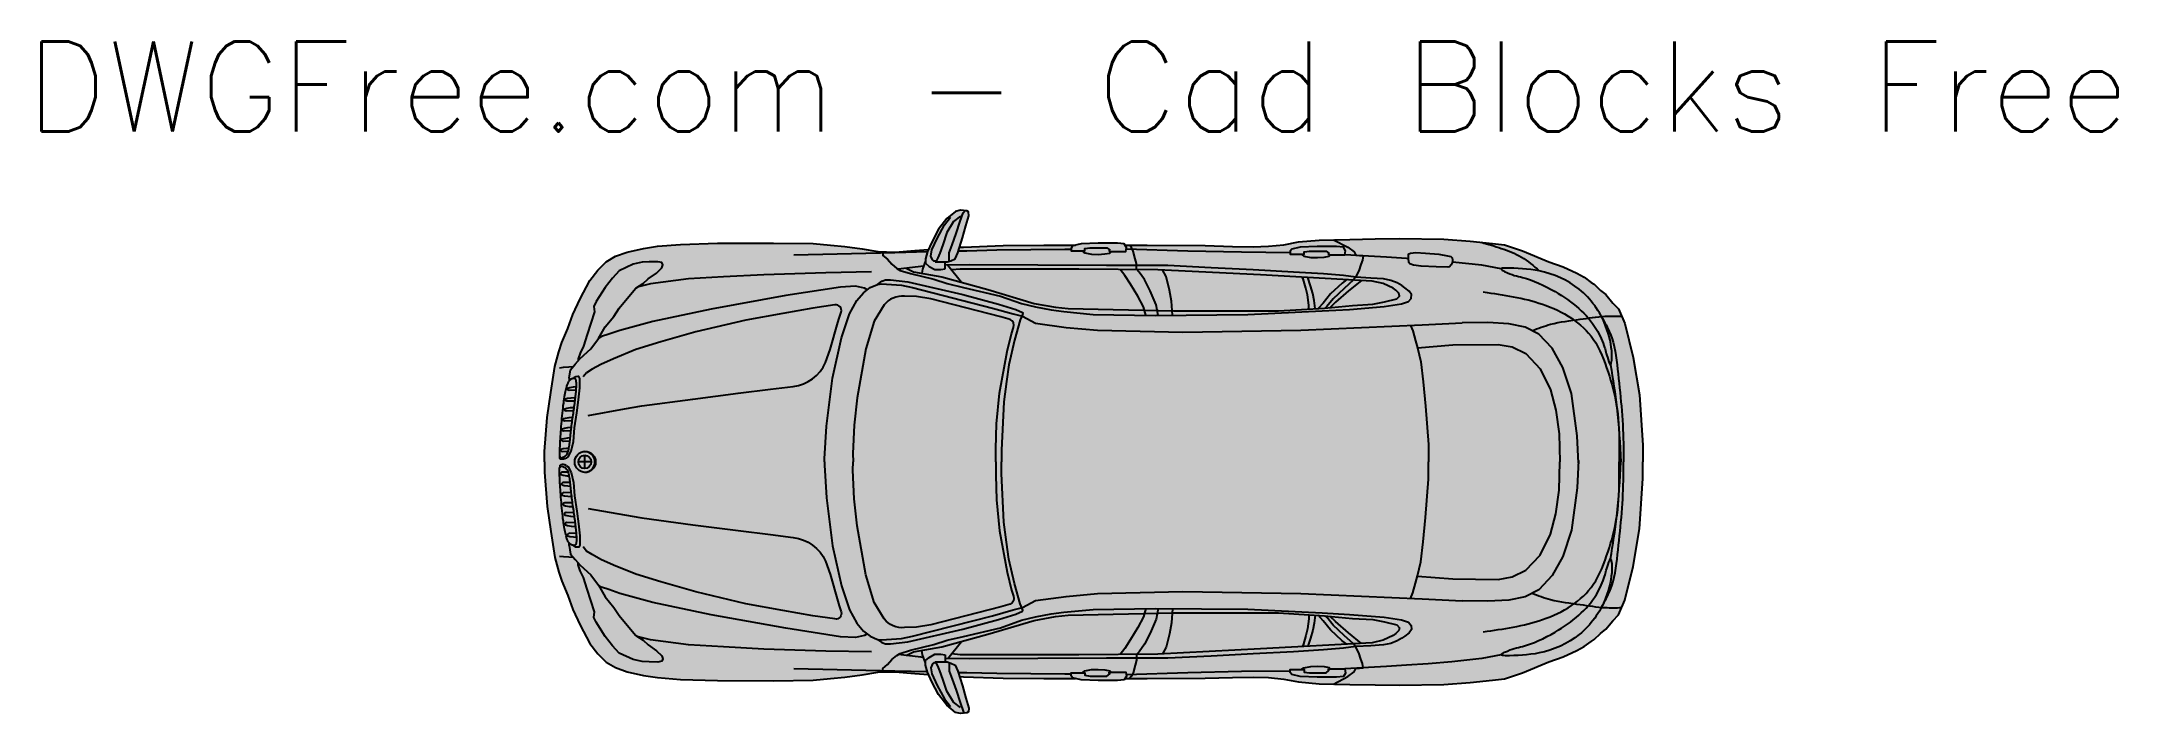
# Model space of a CAD drawing. Header units: inches. Extents: x -62 to 303, y -44 to 74.
import ezdxf

# ---------------------------------------------------------------- set-up
doc = ezdxf.new("R2010")
doc.units = ezdxf.units.IN
doc.layers.add('A-N-HAC-CAR', color=255, linetype='Continuous')
doc.styles.get("Standard").update_dxf_attribs({"font": 'txt.shx'})

msp = doc.modelspace()

# ---------------------------------------------------------------- hatches: boundary and pattern name
at = {"true_color": 0xff906b}
h = msp.add_hatch(color=21, dxfattribs=at)
h.dxf.hatch_style = 1
edge = h.paths.add_edge_path()
edge.add_spline(control_points=[(195.3, 34.12), (197.3, 34.07), (201.89, 33.95), (208.8, 30.85), (212.98, 25.09), (214.09, 19.94), (214.06, 17.96), (213.81, 16.81), (213.12, 18.67), (212.82, 20.21), (211.26, 23.91), (208.26, 27.19), (203.88, 30.26), (199.01, 32.51), (196.29, 32.86), (194.24, 34.02), (194.95, 34.09), (195.3, 34.12)], knot_values=[0, 0, 0, 0, 5.9757, 13.7224, 21.651641, 26.776274, 28.281106, 28.676671, 29.308493, 31.94268, 35.422786, 40.228331, 45.346933, 51.630207, 54.925677, 55.665185, 56.41482, 56.41482, 56.41482, 56.41482], degree=3, periodic=0)
h = msp.add_hatch(color=21, dxfattribs=at)
h.dxf.hatch_style = 1
edge = h.paths.add_edge_path()
edge.add_spline(control_points=[(195.3, -34.12), (197.3, -34.07), (201.89, -33.95), (208.8, -30.85), (212.98, -25.09), (214.09, -19.94), (214.06, -17.96), (213.81, -16.81), (213.12, -18.67), (212.82, -20.21), (211.26, -23.91), (208.26, -27.19), (203.88, -30.26), (199.01, -32.51), (196.29, -32.86), (194.24, -34.02), (194.95, -34.09), (195.3, -34.12)], knot_values=[0, 0, 0, 0, 5.9757, 13.7224, 21.651641, 26.776274, 28.281106, 28.676671, 29.308493, 31.94268, 35.422786, 40.228331, 45.346933, 51.630207, 54.925677, 55.665185, 56.41482, 56.41482, 56.41482, 56.41482], degree=3, periodic=0)
at = {"layer": 'A-N-HAC-CAR'}
h = msp.add_hatch(color=256, dxfattribs=at)
h.dxf.hatch_style = 1
h.set_gradient(color1=(161, 161, 160), color2=(207, 207, 206), tint=1, name='SPHERICAL')
h.paths.add_polyline_path([(128.37, 38.14), (132.24, 38.14), (142.46, 38.06), (147.3, 37.92), (150.93, 37.87), (153.62, 37.95), (156.34, 38.22), (158.9, 38.73), (162.51, 39.04), (167.95, 39.15), (172.38, 39.23), (176.65, 39.31), (184.46, 39.19), (189.12, 38.84), (193.06, 38.43), (195.17, 38.18), (198.34, 37.13), (202.94, 35.18), (205.47, 34.33), (207.9, 33.2), (209.16, 32.51), (210.37, 31.58), (210.93, 31.25), (212.02, 30.17), (212.97, 29.43), (214.19, 27.96), (215.21, 26.92), (216.34, 24.36), (217.78, 18.39), (218.88, 11.8), (219.5, 2.94), (219.5, 0), (219.5, -2.94), (218.88, -11.8), (217.78, -18.39), (216.34, -24.36), (215.21, -26.92), (214.19, -27.96), (212.97, -29.43), (212.02, -30.17), (210.93, -31.25), (210.37, -31.58), (209.16, -32.51), (207.9, -33.2), (205.47, -34.33), (202.94, -35.18), (198.34, -37.13), (195.17, -38.18), (193.06, -38.43), (189.12, -38.84), (184.46, -39.19), (176.65, -39.31), (172.38, -39.23), (167.95, -39.15), (162.51, -39.04), (158.9, -38.73), (156.34, -38.22), (153.62, -37.95), (150.93, -37.87), (147.3, -37.92), (142.46, -38.06), (132.24, -38.14), (128.37, -38.14), (128.24, -38.35), (127.02, -38.47), (123.62, -38.47), (120.63, -38.35), (119.68, -38.14), (119.12, -38.14), (114.07, -38.14), (106.91, -38.06), (99.96, -37.81), (99.23, -37.76), (99.77, -39.43), (100.33, -41.55), (100.89, -43.33), (100.85, -43.99), (100.52, -44.18), (99.44, -44.27), (98.54, -44.08), (96.99, -42.81), (95.53, -40.93), (94.36, -38.68), (93.77, -37.4), (91.41, -37.23), (87.9, -36.92), (84.88, -37), (82.09, -37.48), (79.07, -37.9), (76.57, -38.14), (73.5, -38.42), (66.51, -38.52), (56.68, -38.47), (50.17, -38.28), (46.1, -37.95), (43.65, -37.58), (40.74, -36.93), (38.71, -36.19), (37.09, -35.23), (35.61, -33.75), (34.18, -31.95), (32.47, -28.72), (31.18, -25.95), (30.3, -23.5), (29.25, -20.99), (28.73, -19.39), (28.01, -16.81), (27.31, -12.22), (26.69, -7.82), (26.24, -1.82), (26.24, 0), (26.24, 1.82), (26.69, 7.82), (27.31, 12.22), (28.01, 16.81), (28.73, 19.39), (29.25, 20.99), (30.3, 23.5), (31.18, 25.95), (32.47, 28.72), (34.18, 31.95), (35.61, 33.75), (37.09, 35.23), (38.71, 36.19), (40.74, 36.93), (43.65, 37.58), (46.1, 37.95), (50.17, 38.28), (56.68, 38.47), (66.51, 38.52), (73.5, 38.42), (76.57, 38.14), (79.07, 37.9), (82.09, 37.48), (84.88, 37), (87.9, 36.92), (91.41, 37.23), (93.77, 37.4), (94.36, 38.68), (95.53, 40.93), (96.99, 42.81), (98.54, 44.08), (99.44, 44.27), (100.52, 44.18), (100.85, 43.99), (100.89, 43.33), (100.33, 41.55), (99.77, 39.43), (99.23, 37.76), (99.96, 37.81), (106.91, 38.06), (114.07, 38.14), (119.12, 38.14), (119.68, 38.14), (120.63, 38.35), (123.62, 38.47), (127.02, 38.47), (128.24, 38.35)])
h = msp.add_hatch(color=256, dxfattribs=at)
h.dxf.hatch_style = 1
h.set_gradient(color1=(184, 219, 255), tint=1, name='INVCYLINDER')
h.paths.add_polyline_path([(131.77, 26.7), (131.61, 27.29), (130.64, 29.16), (129.33, 31.26), (128.36, 32.82), (127.53, 33.87), (120.26, 33.93), (99.37, 33.93), (97.87, 33.77), (99.58, 31.6), (104.2, 30.33), (112.39, 27.9), (116.14, 27.21), (118.36, 27)])
h.paths.add_polyline_path([(134.94, 33.78), (135.59, 32.6), (136.22, 30.25), (136.52, 28.31), (136.66, 26.59), (136.9, 26.58), (155.36, 26.58), (160.74, 26.9), (160.74, 27.59), (160.48, 29.38), (160.17, 30.57), (159.73, 32.23), (159.56, 32.5), (152.23, 32.89)])
h.paths.add_polyline_path([(161.39, 29.62), (161.68, 28.39), (161.83, 26.96), (162.37, 27), (163.25, 27.96), (164.55, 29.58), (166.57, 31.48), (167.39, 32.08), (160.52, 32.44), (161.01, 30.99)])
h.paths.add_polyline_path([(174.03, 28.16), (176.22, 28.68), (176.65, 29.18), (176.57, 29.69), (176.04, 30.22), (175.56, 30.57), (173.78, 31.37), (171.88, 31.83), (170, 31.94), (167.67, 30.08), (165.4, 28.08), (164.48, 27.18), (164.46, 27.16), (168.42, 27.54), (171.97, 27.76)])
h = msp.add_hatch(color=256, dxfattribs=at)
h.dxf.hatch_style = 1
h.set_gradient(color1=(184, 219, 255), tint=1, name='INVCYLINDER')
h.paths.add_polyline_path([(105.66, 0), (105.66, 2.31), (105.74, 6.7), (106.29, 12.12), (107.62, 19.41), (108.41, 22.55), (108.76, 23.64, 0.374257), (108.17, 25.06), (106.49, 25.52), (94.2, 28.67), (91.65, 29.08), (89.56, 29.17, 0.238567), (85.96, 27.64), (84.21, 24.75), (82.76, 19.89), (81.21, 11.27), (80.71, 6.47), (80.48, 1.47), (80.54, 0), (80.48, -1.47), (80.71, -6.47), (81.21, -11.27), (82.76, -19.89), (84.21, -24.75), (85.96, -27.64, 0.238567), (89.56, -29.17), (91.65, -29.08), (94.2, -28.67), (106.49, -25.52), (108.17, -25.06, 0.374257), (108.76, -23.64), (108.41, -22.55), (107.62, -19.41), (106.29, -12.12), (105.74, -6.7), (105.66, -2.31)])
h = msp.add_hatch(color=256, dxfattribs=at)
h.dxf.hatch_style = 1
h.set_gradient(color1=(184, 219, 255), tint=1, name='INVCYLINDER')
h.paths.add_polyline_path([(181.77, 3.06), (181.77, 0), (181.77, -3.06), (181.27, -9.8), (180.84, -14.07), (180.41, -17.59), (179.81, -20.09), (186.05, -20.59), (194.02, -20.68), (196.52, -20.23), (198.91, -19.08), (201.44, -16.4), (203.22, -12.69), (204.19, -9.13), (204.79, -4.95), (204.9, 0), (204.79, 4.95), (204.19, 9.13), (203.22, 12.69), (201.44, 16.4), (198.91, 19.08), (196.52, 20.23), (194.02, 20.68), (186.05, 20.59), (179.81, 20.09), (180.41, 17.59), (180.84, 14.07), (181.27, 9.8)])
h = msp.add_hatch(color=256, dxfattribs=at)
h.dxf.hatch_style = 1
h.set_gradient(color1=(184, 219, 255), tint=1, name='INVCYLINDER')
h.paths.add_polyline_path([(168.42, -27.54), (164.46, -27.16), (164.48, -27.18), (165.4, -28.08), (167.67, -30.08), (170, -31.94), (171.88, -31.83), (173.78, -31.37), (175.56, -30.57), (176.04, -30.22), (176.57, -29.69), (176.65, -29.18), (176.22, -28.68), (174.03, -28.16), (171.97, -27.76)])
h.paths.add_polyline_path([(161.01, -30.99), (160.52, -32.44), (167.39, -32.08), (166.57, -31.48), (164.55, -29.58), (163.25, -27.96), (162.37, -27), (161.83, -26.96), (161.68, -28.39), (161.39, -29.62)])
h.paths.add_polyline_path([(136.9, -26.58), (136.66, -26.59), (136.52, -28.31), (136.22, -30.25), (135.59, -32.6), (134.94, -33.78), (152.23, -32.89), (159.56, -32.5), (159.73, -32.23), (160.17, -30.57), (160.48, -29.38), (160.74, -27.59), (160.74, -26.9), (155.36, -26.58)])
h.paths.add_polyline_path([(120.26, -33.93), (127.53, -33.87), (128.36, -32.82), (129.33, -31.26), (130.64, -29.16), (131.61, -27.29), (131.77, -26.7), (118.36, -27), (116.14, -27.21), (112.39, -27.9), (104.2, -30.33), (99.58, -31.6), (97.87, -33.77), (99.37, -33.93)])

# ---------------------------------------------------------------- linework, layer by layer
msp.add_line((34.43, 0), (32.18, 0))
for points in [[(94.97, 35.2), (97.08, 35.2), (97.74, 35.39), (98.45, 35.76), (98.92, 36.8), (99.77, 39.43), (100.33, 41.55), (100.89, 43.33), (100.85, 43.99), (100.52, 44.18), (99.44, 44.27), (98.54, 44.08), (96.99, 42.81), (95.53, 40.93), (94.36, 38.68), (93.6, 37.03), (93.27, 35.76), (93.27, 34.96), (93.89, 34.4), (94.92, 33.84), (95.96, 33.84), (96.71, 33.98)], [(97.41, 35.29), (97.41, 36.8), (97.93, 38.21), (98.64, 40.18), (99.34, 42.34), (99.91, 43.85), (100.17, 44.21)], [(99.44, 43.24), (98.21, 42.3), (97.04, 40.37), (96.28, 38.21), (95.81, 36.75), (95.44, 35.9), (95.16, 35.34), (94.73, 35.34), (94.5, 35.53), (94.22, 36.23), (94.4, 37.32), (95.34, 39.34), (96.61, 41.69), (97.65, 43.05)], [(26.24, 0), (26.24, 1.82), (26.69, 7.82), (27.31, 12.22), (28.01, 16.81), (28.73, 19.39), (29.25, 20.99), (30.3, 23.5), (31.18, 25.95), (32.47, 28.72), (34.18, 31.95), (35.61, 33.75), (37.09, 35.23), (38.71, 36.19), (40.74, 36.93), (43.65, 37.58), (46.1, 37.95), (50.17, 38.28), (56.68, 38.47), (66.51, 38.52), (73.5, 38.42), (76.57, 38.14), (79.07, 37.9), (82.09, 37.48), (84.88, 37), (87.9, 36.92), (91.41, 37.23), (93.77, 37.4)], [(93.59, 36.96), (87.86, 36.8), (70.09, 36.39)], [(86.02, 36.97), (85.78, 36.69), (85.78, 36.35), (86.6, 35.67), (87.35, 34.79), (88.23, 34.04), (88.78, 33.7), (90.62, 33.15), (94.7, 32.13), (97.08, 31.39), (99.94, 30.7), (106.44, 29.19), (110.17, 27.86), (112.62, 27.29), (115.35, 26.75), (117.59, 26.47), (122.77, 25.96), (133.66, 25.79), (149.95, 25.92), (163.06, 26.58), (167.87, 26.83), (173.94, 27.34), (177, 27.79), (178.28, 28.2), (178.7, 28.78), (178.75, 29.48), (178.39, 30.06), (177.59, 30.65), (177.05, 31.02), (176.24, 31.51), (175.15, 31.95), (173.84, 32.19), (171.62, 32.36), (168.96, 32.51), (166.8, 32.8), (163.32, 33.09), (158.03, 33.41), (150.92, 33.79), (143.55, 34.17), (135.91, 34.56), (125.08, 34.56), (100.95, 34.66), (96.71, 34.62)], [(118.87, 37.36), (117.8, 37.35), (105.79, 37.25), (100.53, 37.11), (99.02, 37.11)], [(99.23, 37.76), (99.96, 37.81), (106.91, 38.06), (114.07, 38.14), (119.12, 38.14), (119.68, 38.14)], [(125.59, 37), (128.49, 37), (128.62, 37.72), (128.24, 38.35), (127.02, 38.47), (123.62, 38.47), (120.63, 38.35), (119.12, 38.01), (118.87, 37.63), (118.87, 37.13), (121.3, 37.13), (121.3, 37.55), (122.23, 37.68), (123.87, 37.68), (125.17, 37.68), (125.68, 37.3), (125.59, 37.17), (125.59, 37)], [(120.92, 37.13), (120.98, 36.98), (121.28, 36.78), (122.48, 36.56), (123.65, 36.52), (124.84, 36.59), (125.69, 36.76), (125.85, 36.92), (125.9, 37)], [(128.37, 38.14), (132.24, 38.14), (142.46, 38.06), (147.3, 37.92), (150.93, 37.87), (153.62, 37.95), (156.34, 38.22), (158.9, 38.73), (162.51, 39.04), (167.95, 39.15), (172.38, 39.23), (176.65, 39.31), (184.46, 39.19), (189.12, 38.84), (193.06, 38.43), (195.17, 38.18), (198.34, 37.13), (202.94, 35.18), (205.47, 34.33), (207.9, 33.2), (209.16, 32.51), (210.37, 31.58)], [(157.44, 36.8), (148.88, 36.88), (139.4, 37.09), (128.57, 37.46)], [(134.18, 25.79), (133.87, 27.66), (132.81, 30.12), (131.78, 32.07), (130.87, 33.4), (130.4, 33.89), (130.39, 34.89), (130.16, 35.76), (129.8, 37.09), (129.48, 37.71), (129.15, 38.14)], [(164.17, 36.43), (167.07, 36.43), (167.19, 37.15), (166.82, 37.78), (165.6, 37.9), (162.19, 37.9), (159.21, 37.78), (157.7, 37.44), (157.44, 37.06), (157.44, 36.56), (159.88, 36.56), (159.88, 36.98), (160.81, 37.11), (162.45, 37.11), (163.75, 37.11), (164.25, 36.73), (164.17, 36.6), (164.17, 36.43)], [(159.49, 36.56), (159.56, 36.41), (159.86, 36.21), (161.06, 35.99), (162.23, 35.95), (163.42, 36.02), (164.27, 36.18), (164.43, 36.35), (164.48, 36.43)], [(165.04, 39.09), (167.57, 37.77), (168.71, 36.94), (168.99, 36.36), (170.26, 36.24), (170.16, 35.5), (169.84, 34.72), (169.5, 33.61), (168.95, 32.51), (168.57, 32.01), (166.95, 30.52), (164.98, 28.72), (163.89, 27.34), (163.58, 27.07)], [(178.24, 35.85), (178.24, 36.46), (178.33, 36.6), (178.58, 36.73), (179.52, 36.82), (181.23, 36.71), (183.61, 36.54), (185.1, 36.29), (185.7, 36.14), (185.96, 35.89), (186.02, 35.52), (185.96, 35.03), (185.77, 34.7), (185.49, 34.35), (185.2, 34.28), (183.11, 34.31), (180.49, 34.42), (179.11, 34.62), (178.47, 34.84), (178.31, 35.1), (178.24, 35.85)], [(30.54, 14.72), (30.78, 16.21), (31.6, 17.17), (32.49, 18.19), (34.39, 19.89), (35.69, 21.72), (36.91, 23.77), (38.41, 25.6), (39.36, 27.03), (40.79, 28.73), (42.29, 30.57), (43.58, 31.39), (44.47, 32.2), (45.9, 33.22), (46.88, 34.15), (47.06, 34.65), (46.88, 35.08), (46.18, 35.22), (44.66, 35.19), (43.38, 35.15), (41.81, 34.79), (39.36, 33.63), (38.2, 32.34), (36.91, 30.7), (35.3, 28.2), (34.9, 27.36), (35.01, 26.38), (33.71, 22.41), (33.1, 20.36), (32.49, 19.14), (32.15, 18.12), (32.15, 17.79)], [(83.73, 33.43), (75.7, 33.29), (64.8, 32.93), (57.7, 32.56), (51.58, 32.19), (44.84, 31.34), (42.55, 30.73)], [(92.94, 34.42), (88.44, 33.91)], [(89.85, 34.07), (91.15, 33.45), (96.14, 32.55), (104.2, 30.33), (112.39, 27.9), (116.14, 27.21), (118.36, 27), (136.9, 26.58), (155.36, 26.58), (163.46, 27.06), (168.42, 27.54), (171.97, 27.76), (174.03, 28.16), (176.22, 28.68), (176.65, 29.18), (176.57, 29.69), (176.04, 30.22), (175.56, 30.57), (173.78, 31.37), (171.88, 31.83), (152.23, 32.89), (134.14, 33.82), (120.26, 33.93), (99.37, 33.93), (97.87, 33.77)], [(93.27, 35.36), (92.76, 33.93), (92.61, 33.19)], [(96.71, 33.98), (96.71, 35.11)], [(97.2, 34.62), (99.58, 31.6)], [(132.01, 25.82), (131.61, 27.29), (130.64, 29.16), (129.33, 31.26), (128.36, 32.82), (127.53, 33.87)], [(136.72, 25.82), (136.52, 28.31), (136.22, 30.25), (135.59, 32.6), (134.94, 33.78)], [(178.25, 35.74), (177.92, 35.77), (174.4, 36.03), (167.07, 36.43)], [(194.57, 33.95), (191.15, 34.6), (185.98, 35.17)], [(83.02, 30.28), (82.52, 30.57), (80.95, 30.91), (78.3, 30.77), (68.7, 29.28), (55.56, 26.9), (45.28, 24.72), (39.5, 23.15), (37.52, 22.47), (36.23, 22.07), (35.69, 21.72)], [(75.48, 0), (75.48, 0.55), (75.86, 6.3), (76.9, 14.75), (78.49, 21.82), (79.88, 26.04), (81.19, 28.4), (82.37, 29.78), (83.55, 30.68), (84.8, 31.24), (85.52, 31.33), (89.03, 31.1), (90.97, 30.68), (105.04, 27.08), (108.71, 26.04), (110.31, 25.63), (112.63, 24.4), (118.04, 23.68), (123.52, 23.18), (138.53, 22.82), (159.29, 23.16), (180.64, 24.11), (187.68, 24.46)], [(84.8, 31.24), (85.57, 31.78), (86.24, 32.03), (87.09, 32.03), (90.16, 31.67), (99.85, 29.43), (106.08, 27.75), (109.16, 26.82), (110.33, 26.28), (110.39, 26.09), (110.28, 25.78), (109.91, 25), (108.93, 21.42), (107.95, 17.11), (107.52, 14.14), (107.03, 10.59), (106.66, 2.06), (106.66, 0)], [(160.74, 26.9), (160.74, 27.59), (160.48, 29.38), (160.17, 30.57), (159.73, 32.23), (159.56, 32.5)], [(161.83, 26.99), (161.68, 28.39), (161.39, 29.62), (161.01, 30.99), (160.52, 32.44)], [(167.39, 32.08), (166.57, 31.48), (164.55, 29.58), (163.25, 27.96), (162.37, 27)], [(170, 31.94), (167.67, 30.08), (165.4, 28.08), (164.48, 27.18), (164.46, 27.16)], [(210.37, 31.58), (210.93, 31.25), (212.02, 30.17), (212.97, 29.43), (214.19, 27.96), (215.21, 26.92), (216.34, 24.36), (217.78, 18.39), (218.88, 11.8), (219.5, 2.94), (219.5, 0)], [(178.62, 24.02), (179, 23.06), (179.51, 21.33), (179.82, 20.05), (180.41, 17.59), (180.84, 14.07), (181.27, 9.8), (181.77, 3.06), (181.77, 0)], [(208.17, -0.23), (207.94, 4.59), (206.95, 12.02), (205.38, 16.63), (203.51, 19.99), (201.21, 22.5), (198.76, 23.73), (195.93, 24.31), (192.22, 24.52), (187.68, 24.46)], [(179.81, 20.09), (186.05, 20.59), (194.02, 20.68), (196.52, 20.23), (198.91, 19.08), (201.44, 16.4), (203.22, 12.69), (204.19, 9.13), (204.79, 4.95), (204.9, 0)], [(28.86, 16.56), (29.53, 16.65), (30.47, 16.71), (31.26, 16.77)], [(29.13, 0.73), (29.42, 0.81), (29.65, 0.91), (29.84, 1.01), (29.98, 1.13), (30.1, 1.25), (30.19, 1.39), (30.26, 1.54), (30.32, 1.7), (30.37, 1.88), (30.42, 2.06), (30.47, 2.26), (30.51, 2.47), (30.55, 2.69), (30.59, 2.92), (30.62, 3.16), (30.66, 3.41), (30.69, 3.67), (30.72, 3.94), (30.75, 4.22), (30.78, 4.5), (30.8, 4.8), (30.84, 5.1), (30.87, 5.41), (30.9, 5.72), (30.94, 6.04), (30.98, 6.36), (31.02, 6.68), (31.06, 7.01), (31.11, 7.33), (31.15, 7.65), (31.2, 7.96), (31.24, 8.28), (31.29, 8.58), (31.33, 8.88), (31.37, 9.17), (31.41, 9.46), (31.45, 9.74), (31.49, 10.02), (31.53, 10.29), (31.56, 10.57), (31.6, 10.84), (31.63, 11.1), (31.66, 11.37), (31.69, 11.62), (31.72, 11.87), (31.75, 12.11), (31.77, 12.34), (31.79, 12.56), (31.8, 12.76), (31.81, 12.95), (31.82, 13.13), (31.82, 13.3), (31.83, 13.45), (31.83, 13.59), (31.83, 13.71), (31.82, 13.82), (31.82, 13.92), (31.82, 14), (31.81, 14.08), (31.81, 14.14), (31.8, 14.2), (31.79, 14.25), (31.79, 14.3), (31.77, 14.34), (31.76, 14.38), (31.75, 14.43), (31.73, 14.47), (31.71, 14.51), (31.7, 14.55), (31.68, 14.58), (31.66, 14.61), (31.63, 14.63), (31.61, 14.66), (31.59, 14.67), (31.57, 14.68), (31.54, 14.69), (31.52, 14.7), (31.49, 14.7), (31.46, 14.7), (31.43, 14.7), (31.39, 14.7), (31.36, 14.7), (31.32, 14.7), (31.28, 14.69), (31.24, 14.68), (31.19, 14.67), (31.15, 14.66), (31.11, 14.64), (31.06, 14.63), (31.01, 14.61), (30.97, 14.59), (30.92, 14.56), (30.87, 14.54), (30.82, 14.51), (30.78, 14.47), (30.73, 14.44), (30.68, 14.4), (30.63, 14.36), (30.59, 14.31), (30.54, 14.26), (30.49, 14.2), (30.45, 14.13), (30.4, 14.05), (30.35, 13.97), (30.3, 13.87), (30.26, 13.76), (30.21, 13.64), (30.16, 13.5), (30.11, 13.35), (30.06, 13.18), (30.01, 12.99), (29.96, 12.78), (29.9, 12.56), (29.85, 12.31), (29.8, 12.04), (29.74, 11.75), (29.69, 11.44), (29.63, 11.1), (29.58, 10.74), (29.53, 10.36), (29.47, 9.95), (29.42, 9.52), (29.37, 9.07), (29.32, 8.6), (29.28, 8.13), (29.23, 7.65), (29.19, 7.17), (29.15, 6.7), (29.11, 6.23), (29.07, 5.77), (29.04, 5.32), (29.01, 4.89), (28.98, 4.47), (28.96, 4.07), (28.94, 3.69), (28.92, 3.34), (28.9, 3.02), (28.89, 2.72), (28.88, 2.44), (28.87, 2.19), (28.86, 1.96), (28.86, 1.76), (28.86, 1.58), (28.86, 1.43), (28.86, 1.29), (28.87, 1.17), (28.88, 1.07), (28.9, 0.99), (28.94, 0.91), (28.99, 0.85), (29.05, 0.79), (29.13, 0.73)], [(30.1, 0.67), (30.39, 0.87), (30.9, 1.89), (31.3, 3.61), (31.49, 5.98), (31.88, 8.66), (32.2, 10.9), (32.45, 13.01), (32.45, 14.29), (32.42, 14.66), (32.26, 15), (32.08, 15.03), (31.73, 14.98), (31.35, 14.78), (31.26, 14.69)], [(30.54, 14.72), (30.53, 14.27)], [(31.59, 10.7), (30.16, 10.66), (29.98, 10.73), (29.83, 10.9), (29.83, 11), (29.91, 11.09), (30.29, 11.2), (30.92, 11.3), (31.67, 11.35)], [(31.79, 12.6), (30.54, 12.57), (30.37, 12.64), (30.22, 12.8), (30.22, 12.9), (30.3, 12.99), (30.67, 13.1), (31.31, 13.2), (31.83, 13.24)], [(31.09, 7.22), (29.8, 7.18), (29.63, 7.25), (29.48, 7.42), (29.48, 7.52), (29.56, 7.61), (29.93, 7.72), (30.57, 7.82), (31.18, 7.86)], [(31.34, 8.96), (30.03, 8.92), (29.85, 8.99), (29.71, 9.16), (29.71, 9.26), (29.78, 9.35), (30.16, 9.46), (30.8, 9.56), (31.43, 9.6)], [(30.68, 3.63), (29.54, 3.61), (29.37, 3.68), (29.22, 3.84), (29.22, 3.94), (29.3, 4.03), (29.67, 4.14), (30.31, 4.24), (30.76, 4.27)], [(30.85, 5.44), (29.58, 5.41), (29.4, 5.48), (29.25, 5.65), (29.25, 5.75), (29.33, 5.83), (29.71, 5.95), (30.34, 6.04), (30.93, 6.09)], [(26.24, 0), (26.24, -1.82), (26.69, -7.82), (27.31, -12.22), (28.01, -16.81), (28.73, -19.39), (29.25, -20.99), (30.3, -23.5), (31.18, -25.95), (32.47, -28.72), (34.18, -31.95), (35.61, -33.75), (37.09, -35.23), (38.71, -36.19), (40.74, -36.93), (43.65, -37.58), (46.1, -37.95), (50.17, -38.28), (56.68, -38.47), (66.51, -38.52), (73.5, -38.42), (76.57, -38.14), (79.07, -37.9), (82.09, -37.48), (84.88, -37), (87.9, -36.92), (91.41, -37.23), (93.77, -37.4)], [(30.1, 0.67), (29.78, 0.53), (29.53, 0.47), (29.3, 0.47), (29.07, 0.5), (28.94, 0.61), (28.89, 1.03)], [(30.35, 1.83), (29.35, 1.8), (29.18, 1.87), (29.03, 2.04), (29.03, 2.14), (29.11, 2.22), (29.48, 2.34), (30.12, 2.43), (30.51, 2.46)], [(33.3, -1.18), (33.3, 1.18)], [(75.48, 0), (75.48, -0.55), (75.86, -6.3), (76.9, -14.75), (78.49, -21.82), (79.88, -26.04), (81.19, -28.4), (82.37, -29.78), (83.55, -30.68), (84.8, -31.24), (85.52, -31.33), (89.03, -31.1), (90.97, -30.68), (105.04, -27.08), (108.71, -26.04), (110.31, -25.63), (112.63, -24.4), (118.04, -23.68), (123.52, -23.18), (138.53, -22.82), (159.29, -23.16), (180.64, -24.11), (187.68, -24.46)], [(84.8, -31.24), (85.57, -31.78), (86.24, -32.03), (87.09, -32.03), (90.16, -31.67), (99.85, -29.43), (106.08, -27.75), (109.16, -26.82), (110.33, -26.28), (110.39, -26.09), (110.28, -25.78), (109.91, -25), (108.93, -21.42), (107.95, -17.11), (107.52, -14.14), (107.03, -10.59), (106.66, -2.06), (106.66, 0)], [(178.62, -24.02), (179, -23.06), (179.51, -21.33), (179.82, -20.05), (180.41, -17.59), (180.84, -14.07), (181.27, -9.8), (181.77, -3.06), (181.77, 0)], [(179.81, -20.09), (186.05, -20.59), (194.02, -20.68), (196.52, -20.23), (198.91, -19.08), (201.44, -16.4), (203.22, -12.69), (204.19, -9.13), (204.79, -4.95), (204.9, 0)], [(208.17, 0.23), (207.94, -4.59), (206.95, -12.02), (205.38, -16.63), (203.51, -19.99), (201.21, -22.5), (198.76, -23.73), (195.93, -24.31), (192.22, -24.52), (187.68, -24.46)], [(210.37, -31.58), (210.93, -31.25), (212.02, -30.17), (212.97, -29.43), (214.19, -27.96), (215.21, -26.92), (216.34, -24.36), (217.78, -18.39), (218.88, -11.8), (219.5, -2.94), (219.5, 0)], [(29.13, -0.73), (29.42, -0.81), (29.65, -0.91), (29.84, -1.01), (29.98, -1.13), (30.1, -1.25), (30.19, -1.39), (30.26, -1.54), (30.32, -1.7), (30.37, -1.88), (30.42, -2.06), (30.47, -2.26), (30.51, -2.47), (30.55, -2.69), (30.59, -2.92), (30.62, -3.16), (30.66, -3.41), (30.69, -3.67), (30.72, -3.94), (30.75, -4.22), (30.78, -4.5), (30.8, -4.8), (30.84, -5.1), (30.87, -5.41), (30.9, -5.72), (30.94, -6.04), (30.98, -6.36), (31.02, -6.68), (31.06, -7.01), (31.11, -7.33), (31.15, -7.65), (31.2, -7.96), (31.24, -8.28), (31.29, -8.58), (31.33, -8.88), (31.37, -9.17), (31.41, -9.46), (31.45, -9.74), (31.49, -10.02), (31.53, -10.29), (31.56, -10.57), (31.6, -10.84), (31.63, -11.1), (31.66, -11.37), (31.69, -11.62), (31.72, -11.87), (31.75, -12.11), (31.77, -12.34), (31.79, -12.56), (31.8, -12.76), (31.81, -12.95), (31.82, -13.13), (31.82, -13.3), (31.83, -13.45), (31.83, -13.59), (31.83, -13.71), (31.82, -13.82), (31.82, -13.92), (31.82, -14), (31.81, -14.08), (31.81, -14.14), (31.8, -14.2), (31.79, -14.25), (31.79, -14.3), (31.77, -14.34), (31.76, -14.38), (31.75, -14.43), (31.73, -14.47), (31.71, -14.51), (31.7, -14.55), (31.68, -14.58), (31.66, -14.61), (31.63, -14.63), (31.61, -14.66), (31.59, -14.67), (31.57, -14.68), (31.54, -14.69), (31.52, -14.7), (31.49, -14.7), (31.46, -14.7), (31.43, -14.7), (31.39, -14.7), (31.36, -14.7), (31.32, -14.7), (31.28, -14.69), (31.24, -14.68), (31.19, -14.67), (31.15, -14.66), (31.11, -14.64), (31.06, -14.63), (31.01, -14.61), (30.97, -14.59), (30.92, -14.56), (30.87, -14.54), (30.82, -14.51), (30.78, -14.47), (30.73, -14.44), (30.68, -14.4), (30.63, -14.36), (30.59, -14.31), (30.54, -14.26), (30.49, -14.2), (30.45, -14.13), (30.4, -14.05), (30.35, -13.97), (30.3, -13.87), (30.26, -13.76), (30.21, -13.64), (30.16, -13.5), (30.11, -13.35), (30.06, -13.18), (30.01, -12.99), (29.96, -12.78), (29.9, -12.56), (29.85, -12.31), (29.8, -12.04), (29.74, -11.75), (29.69, -11.44), (29.63, -11.1), (29.58, -10.74), (29.53, -10.36), (29.47, -9.95), (29.42, -9.52), (29.37, -9.07), (29.32, -8.6), (29.28, -8.13), (29.23, -7.65), (29.19, -7.17), (29.15, -6.7), (29.11, -6.23), (29.07, -5.77), (29.04, -5.32), (29.01, -4.89), (28.98, -4.47), (28.96, -4.07), (28.94, -3.69), (28.92, -3.34), (28.9, -3.02), (28.89, -2.72), (28.88, -2.44), (28.87, -2.19), (28.86, -1.96), (28.86, -1.76), (28.86, -1.58), (28.86, -1.43), (28.86, -1.29), (28.87, -1.17), (28.88, -1.07), (28.9, -0.99), (28.94, -0.91), (28.99, -0.85), (29.05, -0.79), (29.13, -0.73)], [(30.1, -0.67), (29.78, -0.53), (29.53, -0.47), (29.3, -0.47), (29.07, -0.5), (28.94, -0.61), (28.89, -1.03)], [(30.35, -1.83), (29.35, -1.8), (29.18, -1.87), (29.03, -2.04), (29.03, -2.14), (29.11, -2.22), (29.48, -2.34), (30.12, -2.43), (30.51, -2.46)], [(30.68, -3.63), (29.54, -3.61), (29.37, -3.68), (29.22, -3.84), (29.22, -3.94), (29.3, -4.03), (29.67, -4.14), (30.31, -4.24), (30.76, -4.27)], [(30.1, -0.67), (30.39, -0.87), (30.9, -1.89), (31.3, -3.61), (31.49, -5.98), (31.88, -8.66), (32.2, -10.9), (32.45, -13.01), (32.45, -14.29), (32.42, -14.66), (32.26, -15), (32.08, -15.03), (31.73, -14.98), (31.35, -14.78), (31.26, -14.69)], [(30.85, -5.44), (29.58, -5.41), (29.4, -5.48), (29.25, -5.65), (29.25, -5.75), (29.33, -5.83), (29.71, -5.95), (30.34, -6.04), (30.93, -6.09)], [(31.09, -7.22), (29.8, -7.18), (29.63, -7.25), (29.48, -7.42), (29.48, -7.52), (29.56, -7.61), (29.93, -7.72), (30.57, -7.82), (31.18, -7.86)], [(31.34, -8.96), (30.03, -8.92), (29.85, -8.99), (29.71, -9.16), (29.71, -9.26), (29.78, -9.35), (30.16, -9.46), (30.8, -9.56), (31.43, -9.6)], [(31.59, -10.7), (30.16, -10.66), (29.98, -10.73), (29.83, -10.9), (29.83, -11), (29.91, -11.09), (30.29, -11.2), (30.92, -11.3), (31.67, -11.35)], [(31.79, -12.6), (30.54, -12.57), (30.37, -12.64), (30.22, -12.8), (30.22, -12.9), (30.3, -12.99), (30.67, -13.1), (31.31, -13.2), (31.83, -13.24)], [(30.54, -14.72), (30.53, -14.27)], [(28.86, -16.56), (29.53, -16.65), (30.47, -16.71), (31.26, -16.77)], [(30.54, -14.72), (30.78, -16.21), (31.6, -17.17), (32.49, -18.19), (34.39, -19.89), (35.69, -21.72), (36.91, -23.77), (38.41, -25.6), (39.36, -27.03), (40.79, -28.73), (42.29, -30.57), (43.58, -31.39), (44.47, -32.2), (45.9, -33.22), (46.88, -34.15), (47.06, -34.65), (46.88, -35.08), (46.18, -35.22), (44.66, -35.19), (43.38, -35.15), (41.81, -34.79), (39.36, -33.63), (38.2, -32.34), (36.91, -30.7), (35.3, -28.2), (34.9, -27.36), (35.01, -26.38), (33.71, -22.41), (33.1, -20.36), (32.49, -19.14), (32.15, -18.12), (32.15, -17.79)], [(83.02, -30.28), (82.52, -30.57), (80.95, -30.91), (78.3, -30.77), (68.7, -29.28), (55.56, -26.9), (45.28, -24.72), (39.5, -23.15), (37.52, -22.47), (36.23, -22.07), (35.69, -21.72)], [(86.02, -36.97), (85.78, -36.69), (85.78, -36.35), (86.6, -35.67), (87.35, -34.79), (88.23, -34.04), (88.78, -33.7), (90.62, -33.15), (94.7, -32.13), (97.08, -31.39), (99.94, -30.7), (106.44, -29.19), (110.17, -27.86), (112.62, -27.29), (115.35, -26.75), (117.59, -26.47), (122.77, -25.96), (133.66, -25.79), (149.95, -25.92), (163.06, -26.58), (167.87, -26.83), (173.94, -27.34), (177, -27.79), (178.28, -28.2), (178.7, -28.78), (178.75, -29.48), (178.39, -30.06), (177.59, -30.65), (177.05, -31.02), (176.24, -31.51), (175.15, -31.95), (173.84, -32.19), (171.62, -32.36), (168.96, -32.51), (166.8, -32.8), (163.32, -33.09), (158.03, -33.41), (150.92, -33.79), (143.55, -34.17), (135.91, -34.56), (125.08, -34.56), (100.95, -34.66), (96.71, -34.62)], [(89.85, -34.07), (91.15, -33.45), (96.14, -32.55), (104.2, -30.33), (112.39, -27.9), (116.14, -27.21), (118.36, -27), (136.9, -26.58), (155.36, -26.58), (163.46, -27.06), (168.42, -27.54), (171.97, -27.76), (174.03, -28.16), (176.22, -28.68), (176.65, -29.18), (176.57, -29.69), (176.04, -30.22), (175.56, -30.57), (173.78, -31.37), (171.88, -31.83), (152.23, -32.89), (134.14, -33.82), (120.26, -33.93), (99.37, -33.93), (97.87, -33.77)], [(132.01, -25.82), (131.61, -27.29), (130.64, -29.16), (129.33, -31.26), (128.36, -32.82), (127.53, -33.87)], [(134.18, -25.79), (133.87, -27.66), (132.81, -30.12), (131.78, -32.07), (130.87, -33.4), (130.4, -33.89), (130.39, -34.89), (130.16, -35.76), (129.8, -37.09), (129.48, -37.71), (129.15, -38.14)], [(136.72, -25.82), (136.52, -28.31), (136.22, -30.25), (135.59, -32.6), (134.94, -33.78)], [(160.74, -26.9), (160.74, -27.59), (160.48, -29.38), (160.17, -30.57), (159.73, -32.23), (159.56, -32.5)], [(161.83, -26.99), (161.68, -28.39), (161.39, -29.62), (161.01, -30.99), (160.52, -32.44)], [(167.39, -32.08), (166.57, -31.48), (164.55, -29.58), (163.25, -27.96), (162.37, -27)], [(165.04, -39.09), (167.57, -37.77), (168.71, -36.94), (168.99, -36.36), (170.26, -36.24), (170.16, -35.5), (169.84, -34.72), (169.5, -33.61), (168.95, -32.51), (168.57, -32.01), (166.95, -30.52), (164.98, -28.72), (163.89, -27.34), (163.58, -27.07)], [(170, -31.94), (167.67, -30.08), (165.4, -28.08), (164.48, -27.18), (164.46, -27.16)], [(83.73, -33.43), (75.7, -33.29), (64.8, -32.93), (57.7, -32.56), (51.58, -32.19), (44.84, -31.34), (42.55, -30.73)], [(97.2, -34.62), (99.58, -31.6)], [(128.37, -38.14), (132.24, -38.14), (142.46, -38.06), (147.3, -37.92), (150.93, -37.87), (153.62, -37.95), (156.34, -38.22), (158.9, -38.73), (162.51, -39.04), (167.95, -39.15), (172.38, -39.23), (176.65, -39.31), (184.46, -39.19), (189.12, -38.84), (193.06, -38.43), (195.17, -38.18), (198.34, -37.13), (202.94, -35.18), (205.47, -34.33), (207.9, -33.2), (209.16, -32.51), (210.37, -31.58)], [(93.59, -36.96), (87.86, -36.8), (70.09, -36.39)], [(92.94, -34.42), (88.44, -33.91)], [(93.27, -35.36), (92.76, -33.93), (92.61, -33.19)], [(94.97, -35.2), (97.08, -35.2), (97.74, -35.39), (98.45, -35.76), (98.92, -36.8), (99.77, -39.43), (100.33, -41.55), (100.89, -43.33), (100.85, -43.99), (100.52, -44.18), (99.44, -44.27), (98.54, -44.08), (96.99, -42.81), (95.53, -40.93), (94.36, -38.68), (93.6, -37.03), (93.27, -35.76), (93.27, -34.96), (93.89, -34.4), (94.92, -33.84), (95.96, -33.84), (96.71, -33.98)], [(99.44, -43.24), (98.21, -42.3), (97.04, -40.37), (96.28, -38.21), (95.81, -36.75), (95.44, -35.9), (95.16, -35.34), (94.73, -35.34), (94.5, -35.53), (94.22, -36.23), (94.4, -37.32), (95.34, -39.34), (96.61, -41.69), (97.65, -43.05)], [(96.71, -33.98), (96.71, -35.11)], [(97.41, -35.29), (97.41, -36.8), (97.93, -38.21), (98.64, -40.18), (99.34, -42.34), (99.91, -43.85), (100.17, -44.21)], [(120.92, -37.13), (120.98, -36.98), (121.28, -36.78), (122.48, -36.56), (123.65, -36.52), (124.84, -36.59), (125.69, -36.76), (125.85, -36.92), (125.9, -37)], [(164.17, -36.43), (167.07, -36.43), (167.19, -37.15), (166.82, -37.78), (165.6, -37.9), (162.19, -37.9), (159.21, -37.78), (157.7, -37.44), (157.44, -37.06), (157.44, -36.56), (159.88, -36.56), (159.88, -36.98), (160.81, -37.11), (162.45, -37.11), (163.75, -37.11), (164.25, -36.73), (164.17, -36.6), (164.17, -36.43)], [(159.49, -36.56), (159.56, -36.41), (159.86, -36.21), (161.06, -35.99), (162.23, -35.95), (163.42, -36.02), (164.27, -36.18), (164.43, -36.35), (164.48, -36.43)], [(194.57, -33.94), (191.15, -34.6), (185.87, -35.18), (181.7, -35.51), (177.92, -35.77), (174.4, -36.03), (167.07, -36.43)], [(118.87, -37.36), (117.8, -37.35), (105.79, -37.25), (100.53, -37.11), (99.02, -37.11)], [(99.23, -37.76), (99.96, -37.81), (106.91, -38.06), (114.07, -38.14), (119.12, -38.14), (119.68, -38.14)], [(125.59, -37), (128.49, -37), (128.62, -37.72), (128.24, -38.35), (127.02, -38.47), (123.62, -38.47), (120.63, -38.35), (119.12, -38.01), (118.87, -37.63), (118.87, -37.13), (121.3, -37.13), (121.3, -37.55), (122.23, -37.68), (123.87, -37.68), (125.17, -37.68), (125.68, -37.3), (125.59, -37.17), (125.59, -37)], [(157.44, -36.8), (148.88, -36.88), (139.4, -37.09), (128.57, -37.46)]]:
    msp.add_lwpolyline(points)
for points in [[(33.87, 8.19), (40.3, 9.31), (43.35, 9.84), (52.32, 11.05), (60.28, 12.1), (66.01, 12.8), (70, 13.29, 0.263451), (75.66, 17.48), (76.5, 19.78), (77.82, 24.53), (78.07, 25.31), (78.41, 26.37, 0.560492), (77.32, 27.64), (73.45, 27.07), (68.18, 26.13), (61.65, 24.95), (52.85, 22.87), (46.66, 21.11), (42.26, 19.76), (38.35, 18.16), (36.11, 17.16), (34.59, 16.32), (33.63, 15.68), (33.03, 14.96)], [(105.66, 0), (105.66, 2.31), (105.74, 6.7), (106.29, 12.12), (107.62, 19.41), (108.41, 22.55), (108.76, 23.64, 0.374257), (108.17, 25.06), (106.49, 25.52), (94.2, 28.67), (91.65, 29.08), (89.56, 29.17, 0.238567), (85.96, 27.64), (84.21, 24.75), (82.76, 19.89), (81.21, 11.27), (80.71, 6.47), (80.48, 1.47), (80.54, 0)], [(105.66, 0), (105.66, -2.31), (105.74, -6.7), (106.29, -12.12), (107.62, -19.41), (108.41, -22.55), (108.76, -23.64, -0.374257), (108.17, -25.06), (106.49, -25.52), (94.2, -28.67), (91.65, -29.08), (89.56, -29.17, -0.238567), (85.96, -27.64), (84.21, -24.75), (82.76, -19.89), (81.21, -11.27), (80.71, -6.47), (80.48, -1.47), (80.54, 0)], [(33.87, -8.19), (40.3, -9.31), (43.35, -9.84), (52.32, -11.05), (60.28, -12.1), (66.01, -12.8), (70, -13.29, -0.263451), (75.66, -17.48), (76.5, -19.78), (77.82, -24.53), (78.07, -25.31), (78.41, -26.37, -0.560492), (77.32, -27.64), (73.45, -27.07), (68.18, -26.13), (61.65, -24.95), (52.85, -22.87), (46.66, -21.11), (42.26, -19.76), (38.35, -18.16), (36.11, -17.16), (34.59, -16.32), (33.63, -15.68), (33.03, -14.96)]]:
    msp.add_lwpolyline(points, format="xyb")
msp.add_circle((33.37, 0), 1.84)
msp.add_arc((33.24, 0), 1.84, 272.1269, 87.8731)
msp.add_ellipse((33.3, 0), major_axis=(0, 1.18), ratio=0.956426)
for points in [[(191.09, 38.64), (194.56, 37.58), (198.12, 36.04), (201.26, 33.62)], [(195.3, 34.12), (201.26, 33.62), (208.29, 30.37), (212.94, 23.95), (214.05, 18.94), (213.94, 17.44), (213.82, 17.07), (213.51, 17.62), (212.75, 20.14), (211.33, 23.32), (208.22, 26.98), (204.05, 29.96), (198.3, 32.47), (195.17, 33.51), (194.57, 33.95), (195.3, 34.12)], [(191.41, 29.9), (201.83, 27.75), (206.93, 25.28), (210.76, 21.59), (213.37, 15.79), (214.82, 10.14), (215.34, 3.27), (215.34, 0)], [(199.99, 23.11), (203.26, 24.21), (208.45, 25.1), (212.82, 25.63), (215.77, 25.64)], [(212.2, 25.58), (213.74, 22.58), (215.04, 16.29), (216.06, 3.29), (216.06, 0)], [(213.8, 17.06), (214.92, 9.55), (215.61, 0)], [(191.41, -29.9), (201.83, -27.75), (206.93, -25.28), (210.76, -21.59), (213.37, -15.79), (214.82, -10.14), (215.34, -3.27), (215.34, 0)], [(212.2, -25.58), (213.74, -22.58), (215.04, -16.29), (216.06, -3.29), (216.06, 0)], [(213.8, -17.06), (214.92, -9.55), (215.61, 0)], [(195.3, -34.12), (201.26, -33.62), (208.29, -30.37), (212.94, -23.95), (214.05, -18.94), (213.94, -17.44), (213.82, -17.07), (213.51, -17.62), (212.75, -20.14), (211.33, -23.32), (208.22, -26.98), (204.05, -29.96), (198.3, -32.47), (195.17, -33.51), (194.57, -33.95), (195.3, -34.12)], [(199.99, -23.11), (203.26, -24.21), (208.45, -25.1), (212.82, -25.63), (215.77, -25.64)]]:
    msp.add_spline(points, degree=3)

# ---------------------------------------------------------------- texts
msp.add_text('DWGFree.com - Cad Blocks Free', height=15.8374).set_placement((-65.01, 58.14))

doc.saveas('drawing.dxf')
